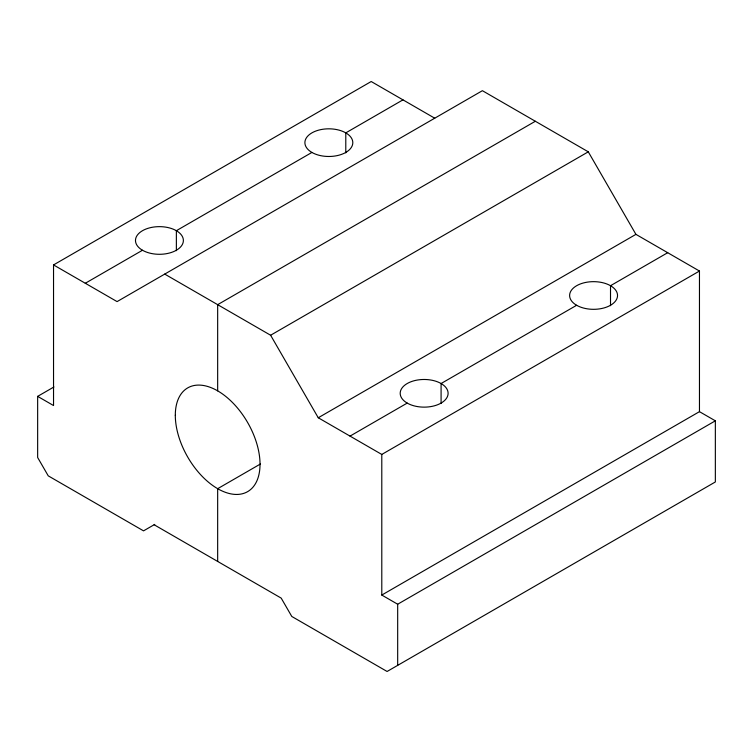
<?xml version="1.0" encoding="UTF-8"?>
<svg xmlns="http://www.w3.org/2000/svg" width="753" height="753" viewBox="0 0 753 753"><rect width="100%" height="100%" fill="white"/><g stroke="black" fill="none" stroke-linecap="round" stroke-linejoin="round"><path stroke-width="1.13" d="M154.742 524.399L143.541 530.865L48.239 475.849L37.65 457.504L37.65 396.37L53.538 405.538L53.538 264.924L371.201 81.522L434.735 118.202M85.296 283.269L142.486 250.25A23.964 13.836 0 0 0 182.565 244.057A23.964 13.836 0 0 0 153.226 227.114A23.964 13.836 0 0 0 142.486 250.25M311.911 152.435A23.964 13.836 0 0 1 322.651 129.29A23.964 13.836 0 0 1 351.99 146.233A23.964 13.836 0 0 1 311.911 152.435L176.371 230.691L176.371 250.674M402.968 99.857L345.787 132.876L345.787 152.859M37.65 396.37L53.943 386.967M535.336 121.261L217.664 304.664L217.664 390.863M164.719 274.092L270.609 335.236L588.281 151.824L635.927 234.362L699.462 271.042L699.462 411.656L381.79 595.058L381.79 454.445L699.462 271.042M270.609 335.236L318.255 417.764L635.927 234.362M260.425 463.999L217.664 488.688L217.664 561.437M350.023 436.109L407.204 403.09A23.964 13.836 0 0 0 447.291 396.887A23.964 13.836 0 0 0 417.953 379.945A23.964 13.836 0 0 0 407.213 403.09M576.638 305.276A23.964 13.836 0 0 1 587.378 282.13A23.964 13.836 0 0 1 616.716 299.073A23.964 13.836 0 0 1 576.638 305.276L441.089 383.531L441.089 403.514M667.704 252.697L610.514 285.716L610.514 305.699M381.79 595.058L397.678 604.226L715.35 420.823L715.35 481.958L387.089 671.478L291.788 616.462L281.198 598.117L154.13 524.756M588.281 151.824L482.391 90.689L117.073 301.605L53.538 264.924M699.462 411.656L715.35 420.823M318.255 417.764L381.79 454.445M397.678 604.226L397.678 665.37M175.308 415.317A59.901 34.582 60 0 0 238.842 494.354A59.901 34.582 60 0 0 238.842 409.641A59.901 34.582 60 0 0 175.308 415.317"/></g></svg>
